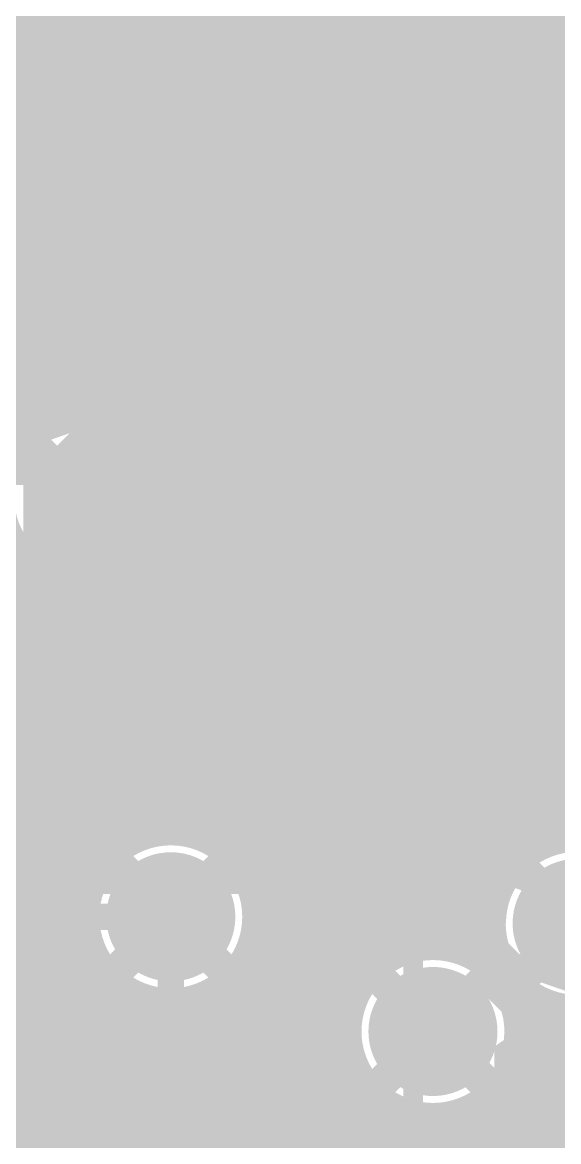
# Model space of a CAD drawing. Extents: x -118 to 4, y -52 to 56.
# Drawn here: x -81.77 to -77.61, y 43.39 to 52.07 of the extents above; entities that cross this region are included whole.
import ezdxf

# ---------------------------------------------------------------- set-up
doc = ezdxf.new("R2010")
doc.units = 0
doc.header["$MEASUREMENT"] = 0
doc.layers.get('0').update_dxf_attribs({"linetype": 'CONTINUOUS'})
for name, color, linetype in [('22-302-0_BOT', 7, 'CONTINUOUS'), ('22-302-0_DRD', 7, 'CONTINUOUS'), ('22-302-0_DRL', 2, 'CONTINUOUS'), ('22-302-0_GND', 1, 'CONTINUOUS'), ('22-302-0_IN1', 3, 'CONTINUOUS'), ('22-302-0_SMT', 10, 'CONTINUOUS'), ('22-302-0_SPT', 9, 'CONTINUOUS'), ('22-302-0_SST', 11, 'CONTINUOUS'), ('22-302-0_TOP', 13, 'CONTINUOUS'), ('THRUHOLE_TAP', 7, 'CONTINUOUS')]:
    doc.layers.add(name, color=color, linetype=linetype)

# ---------------------------------------------------------------- blocks, each defined once
blk = doc.blocks.new('ROUND_50')
at = {"const_width": 0.35052}
blk.add_lwpolyline([(-0.17526, 0, 1), (0.17526, 0, 1)], format="xyb", close=True, dxfattribs=at)
blk = doc.blocks.new('ROUND_107')
at = {"const_width": 0.10033}
blk.add_lwpolyline([(-0.050164, 0, 1), (0.050164, 0, 1)], format="xyb", close=True, dxfattribs=at)
blk = doc.blocks.new('ROUND_92')
at = {"const_width": 0.0635}
blk.add_lwpolyline([(-0.03175, 0, 1), (0.03175, 0, 1)], format="xyb", close=True, dxfattribs=at)
blk = doc.blocks.new('ROUND_93')
at = {"const_width": 0.50038}
blk.add_lwpolyline([(-0.25019, 0, 1), (0.25019, 0, 1)], format="xyb", close=True, dxfattribs=at)
blk = doc.blocks.new('ROUND_58')
at = {"const_width": 0.35052}
blk.add_lwpolyline([(-0.17526, 0, 1), (0.17526, 0, 1)], format="xyb", close=True, dxfattribs=at)
blk = doc.blocks.new('RECTANGLE_2')
blk.add_solid([(0.4826, 0.4064), (0.4826, -0.4064), (-0.4826, 0.4064), (-0.4826, -0.4064)])
blk = doc.blocks.new('OBLONG_40')
at = {"const_width": 0.29972}
blk.add_lwpolyline([(0, 0.74041), (0, -0.74041)], dxfattribs=at)
at = {"const_width": 0.14986}
for points in [[(-0.07493, 0.74041, 1), (0.07493, 0.74041, 1)], [(-0.07493, -0.74041, 1), (0.07493, -0.74041, 1)]]:
    blk.add_lwpolyline(points, format="xyb", close=True, dxfattribs=at)
blk = doc.blocks.new('ROUND_51')
at = {"const_width": 0.1016}
blk.add_lwpolyline([(-0.0508, 0, 1), (0.0508, 0, 1)], format="xyb", close=True, dxfattribs=at)
blk = doc.blocks.new('ROUND_98')
at = {"const_width": 0.10033}
blk.add_lwpolyline([(-0.050164, 0, 1), (0.050164, 0, 1)], format="xyb", close=True, dxfattribs=at)

msp = doc.modelspace()

# ---------------------------------------------------------------- linework, layer by layer
at = {"layer": '22-302-0_BOT'}
for points, const_width in [([(-80.6958, 55.626), (-80.6958, 45.81144)], 0.254), ([(-80.4672, 55.626), (-80.4672, 45.79874)], 0.254), ([(-80.2386, 55.626), (-80.2386, 45.69968)], 0.254), ([(-80.01, 55.626), (-80.01, 45.43552)], 0.254), ([(-79.7814, 55.626), (-79.7814, 43.64482)], 0.254), ([(-79.5528, 55.626), (-79.5528, 43.41622)], 0.254), ([(-79.3242, 55.626), (-79.3242, 43.18762)], 0.254), ([(-79.0956, 55.626), (-79.0956, 44.69892)], 0.254), ([(-78.867, 55.626), (-78.867, 44.86656)], 0.254), ([(-78.6384, 55.626), (-78.6384, 44.92498)], 0.254), ([(-78.4098, 55.626), (-78.4098, 44.90212)], 0.254), ([(-78.1812, 55.626), (-78.1812, 44.79036)], 0.254), ([(-81.534, 53.721), (-81.534, 49.149), (-82.042, 48.641), (-82.042, 44.323), (-80.264, 42.545)], 0.2032), ([(-80.9244, 53.41874), (-80.9244, 45.74286)], 0.254), ([(-81.1276, 53.1749), (-81.1276, 49.149)], 0.254), ([(-77.9526, 52.47894), (-77.9526, 45.56252)], 0.254), ([(-77.8764, 52.4129), (-77.8764, 45.62856)], 0.254), ([(-77.8764, 52.07), (-81.1276, 52.07)], 0.254), ([(-77.8764, 51.8414), (-81.1276, 51.8414)], 0.254), ([(-77.8764, 51.6128), (-81.1276, 51.6128)], 0.254), ([(-77.8764, 51.3842), (-81.1276, 51.3842)], 0.254), ([(-77.8764, 51.1556), (-81.1276, 51.1556)], 0.254), ([(-77.8764, 50.927), (-81.1276, 50.927)], 0.254), ([(-77.8764, 50.6984), (-81.1276, 50.6984)], 0.254), ([(-77.8764, 50.4698), (-81.1276, 50.4698)], 0.254), ([(-77.8764, 50.2412), (-81.1276, 50.2412)], 0.254), ([(-77.8764, 50.0126), (-81.1276, 50.0126)], 0.254), ([(-77.8764, 49.784), (-81.1276, 49.784)], 0.254), ([(-77.8764, 49.5554), (-81.1276, 49.5554)], 0.254), ([(-77.8764, 49.3268), (-81.1276, 49.3268)], 0.254), ([(-77.8764, 49.0982), (-81.13014, 49.0982)], 0.254), ([(-81.153, 49.00676), (-81.153, 45.55744)], 0.254), ([(-81.24698, 48.86198), (-81.6356, 48.47336), (-81.6356, 44.49064)], 0.254), ([(-77.8764, 48.8696), (-81.23936, 48.8696)], 0.254), ([(-81.3816, 48.72736), (-81.3816, 44.23664)], 0.254), ([(-77.8764, 48.641), (-81.46796, 48.641)], 0.254), ([(-81.6102, 48.49876), (-81.6102, 44.46524)], 0.254), ([(-77.8764, 48.4124), (-81.6356, 48.4124)], 0.254), ([(-77.8764, 48.1838), (-81.6356, 48.1838)], 0.254), ([(-77.8764, 47.9552), (-81.6356, 47.9552)], 0.254), ([(-77.8764, 47.7266), (-81.6356, 47.7266)], 0.254), ([(-77.8764, 47.498), (-81.6356, 47.498)], 0.254), ([(-77.8764, 47.2694), (-81.6356, 47.2694)], 0.254), ([(-77.8764, 47.0408), (-81.6356, 47.0408)], 0.254), ([(-77.8764, 46.8122), (-81.6356, 46.8122)], 0.254), ([(-77.8764, 46.5836), (-81.6356, 46.5836)], 0.254), ([(-77.8764, 46.355), (-81.6356, 46.355)], 0.254), ([(-77.8764, 46.1264), (-81.6356, 46.1264)], 0.254), ([(-77.8764, 45.8978), (-81.6356, 45.8978)], 0.254), ([(-81.04124, 45.6692), (-81.6356, 45.6692)], 0.254), ([(-77.8764, 45.6692), (-80.19796, 45.6692)], 0.254), ([(-81.22666, 45.4406), (-81.6356, 45.4406)], 0.254), ([(-78.04912, 45.4406), (-80.01254, 45.4406)], 0.254), ([(-81.29524, 45.212), (-81.6356, 45.212)], 0.254), ([(-78.13802, 45.212), (-79.94396, 45.212)], 0.254), ([(-73.7997, 30.80004), (-76.073, 30.8102), (-76.073, 39.37508), (-80.6196, 43.90644), (-80.6196, 45.1358)], 0.2032), ([(-81.28254, 44.9834), (-81.6356, 44.9834)], 0.254), ([(-78.14056, 44.9834), (-79.95666, 44.9834)], 0.254), ([(-80.01, 44.83354), (-80.01, 43.87088)], 0.254), ([(-81.18348, 44.7548), (-81.6356, 44.7548)], 0.254), ([(-79.03972, 44.7548), (-80.05572, 44.7548)], 0.254), ([(-78.06436, 44.7548), (-78.13548, 44.7548)], 0.254), ([(-81.153, 44.71416), (-81.153, 44.00804)], 0.254), ([(-81.026, 44.5897), (-81.026, 43.90644)], 0.254), ([(-80.2132, 44.5897), (-80.2132, 44.07408)], 0.254), ([(-77.9526, 44.60494), (-77.9526, 44.4881)], 0.254), ([(-81.026, 44.5262), (-81.6356, 44.5262)], 0.254), ([(-81.6356, 44.49064), (-81.026, 43.88104)], 0.254), ([(-79.20736, 44.5262), (-80.2132, 44.5262)], 0.254), ([(-77.85608, 44.5262), (-77.96784, 44.5262)], 0.254), ([(-77.724, 44.45508), (-77.724, 44.00804)], 0.254), ([(-77.4954, 44.40428), (-77.4954, 43.77944)], 0.254), ([(-81.026, 44.2976), (-81.44256, 44.2976)], 0.254), ([(-79.26578, 44.2976), (-80.2132, 44.2976)], 0.254), ([(-71.28764, 44.2976), (-77.90942, 44.2976)], 0.254), ([(-78.5876, 44.2468), (-78.613, 44.2214), (-78.5876, 44.196), (-78.486, 44.196), (-75.946, 41.656), (-75.946, 41.148)], 0.2032), ([(-77.90942, 44.19346), (-77.90733, 44.2468)], 0.254), ([(-77.90942, 44.19346), (-76.4667, 42.75074)], 0.254), ([(-82.32394, 44.0309), (-80.9371, 42.64152)], 0.254), ([(-81.026, 44.069), (-81.21396, 44.069)], 0.254), ([(-80.2132, 44.07408), (-75.78598, 39.66464)], 0.254), ([(-79.24292, 44.069), (-80.20812, 44.069)], 0.254), ([(-71.2724, 44.069), (-77.78496, 44.069)], 0.254), ([(-81.026, 43.90644), (-81.02521, 43.88109)], 0.254), ([(-81.026, 43.90644), (-81.02521, 43.88109)], 0.254), ([(-79.13116, 43.8404), (-79.97698, 43.8404)], 0.254), ([(-79.0956, 43.79468), (-79.0956, 42.95902)], 0.254), ([(-71.2724, 43.8404), (-77.55636, 43.8404)], 0.254), ([(-78.8289, 43.6118), (-79.74838, 43.6118)], 0.254), ([(-78.867, 43.62704), (-78.867, 42.73296)], 0.254), ([(-81.8388, 43.54576), (-81.8388, 43.24858)], 0.254), ([(-78.6384, 43.56862), (-78.6384, 42.50436)], 0.254), ([(-78.44536, 43.58132), (-76.45908, 41.59504)], 0.254), ([(-78.4098, 43.54576), (-78.4098, 42.27576)], 0.254), ([(-81.67624, 43.3832), (-87.6808, 43.3832)], 0.254), ([(-78.24724, 43.3832), (-79.51978, 43.3832)], 0.254), ([(-81.6102, 43.31716), (-81.6102, 43.1927)], 0.254), ([(-78.1812, 43.31716), (-78.1812, 42.0497)], 0.254)]:
    msp.add_lwpolyline(points, dxfattribs=dict(at, const_width=const_width))
at = {"layer": '22-302-0_BOT', "const_width": 0.254}
for points in [[(-81.24698, 48.86198, 0.1989124), (-81.12809, 49.149)], [(-80.6196, 45.81652, 0.4142136), (-81.30032, 45.1358)], [(-79.93888, 45.1358, 0.4142136), (-80.6196, 45.81652)], [(-77.8764, 45.62856, 0.2364631), (-78.14869, 45.085)], [(-81.30032, 45.1358, 0.2370538), (-81.026, 44.5897)], [(-80.2132, 44.5897, 0.237053), (-79.93888, 45.1358)], [(-78.15072, 45.085, 0.4142136), (-77.47, 44.40428)], [(-78.5876, 44.92752, 0.4142136), (-79.26832, 44.2468)], [(-77.90688, 44.2468, 0.4142136), (-78.5876, 44.92752)], [(-79.26832, 44.2468, 0.4142136), (-78.5876, 43.56608)], [(-78.5876, 43.56608, 0.0526917), (-78.44532, 43.58111)]]:
    msp.add_lwpolyline(points, format="xyb", dxfattribs=at)
at = {"layer": '22-302-0_DRD', "const_width": 0.254}
for points in [[(-81.788, 49.911), (-83.058, 48.641)], [(-81.788, 48.641), (-83.058, 49.911)], [(-80.645, 49.022), (-81.915, 47.752)], [(-80.645, 47.752), (-81.915, 49.022)], [(-79.9846, 45.7708), (-81.2546, 44.5008)], [(-79.9846, 44.5008), (-81.2546, 45.7708)], [(-76.835, 45.72), (-78.105, 44.45)], [(-76.835, 44.45), (-78.105, 45.72)], [(-77.9526, 44.8818), (-79.2226, 43.6118)], [(-77.9526, 43.6118), (-79.2226, 44.8818)]]:
    msp.add_lwpolyline(points, dxfattribs=at)
at = {"layer": '22-302-0_IN1', "const_width": 0.254}
for points in [[(-80.8228, 55.372), (-80.8228, 48.88992)], [(-80.5942, 55.372), (-80.5942, 45.81398)], [(-80.3656, 55.372), (-80.3656, 45.76572)], [(-80.137, 55.372), (-80.137, 45.61332)], [(-79.9084, 55.372), (-79.9084, 43.12412)], [(-79.6798, 55.372), (-79.6798, 42.89298)], [(-79.4512, 55.372), (-79.4512, 34.54146)], [(-79.2226, 55.372), (-79.2226, 44.4881)], [(-78.994, 55.372), (-78.994, 44.79036)], [(-78.7654, 55.372), (-78.7654, 44.90212)], [(-78.5368, 55.372), (-78.5368, 44.92498)], [(-78.3082, 55.372), (-78.3082, 44.86656)], [(-81.0514, 53.24094), (-81.0514, 49.02708)], [(-81.7372, 53.07076), (-81.7372, 48.88992)], [(-81.28, 53.09108), (-81.28, 49.06772)], [(-81.5086, 53.04028), (-81.5086, 49.02708)], [(-78.0796, 52.65674), (-78.0796, 45.38472)], [(-77.851, 52.39512), (-77.851, 45.64888)], [(-77.6224, 52.29606), (-77.6224, 45.74794)], [(-48.93818, 52.0446), (-91.27236, 52.0446)], [(-48.88992, 51.816), (-98.425, 51.816)], [(-55.03164, 51.5874), (-98.425, 51.5874)], [(-55.21706, 51.3588), (-98.425, 51.3588)], [(-55.28564, 51.1302), (-98.425, 51.1302)], [(-64.94272, 50.9016), (-87.91194, 50.9016)], [(-65.20688, 50.673), (-87.76208, 50.673)], [(-65.30594, 50.4444), (-87.71128, 50.4444)], [(-65.31864, 50.2158), (-87.74176, 50.2158)], [(-65.25006, 49.9872), (-87.86622, 49.9872)], [(-65.06464, 49.7586), (-88.22944, 49.7586)], [(-67.5513, 49.53), (-90.35288, 49.53)], [(-67.85356, 49.3014), (-98.425, 49.3014)], [(-71.5518, 49.0728), (-98.425, 49.0728)], [(-81.78292, 48.8442), (-98.425, 48.8442)], [(-71.75754, 48.8442), (-80.77708, 48.8442)], [(-71.83628, 48.6156), (-80.63992, 48.6156)], [(-71.8312, 48.387), (-80.59928, 48.387)], [(-71.74484, 48.1584), (-80.63992, 48.1584)], [(-81.78292, 47.9298), (-98.425, 47.9298)], [(-81.7372, 47.88408), (-81.7372, 43.23334)], [(-80.8228, 47.88408), (-80.8228, 45.7835)], [(-76.45908, 47.9298), (-80.77708, 47.9298)], [(-76.66736, 47.7012), (-98.425, 47.7012)], [(-81.5086, 47.74692), (-81.5086, 43.13682)], [(-81.28, 47.70628), (-81.28, 45.29582)], [(-81.0514, 47.74692), (-81.0514, 45.66158)], [(-76.74356, 47.4726), (-98.425, 47.4726)], [(-76.74102, 47.244), (-98.425, 47.244)], [(-76.65212, 47.0154), (-90.12936, 47.0154)], [(-76.42098, 46.7868), (-89.94394, 46.7868)], [(-61.76518, 46.5582), (-89.87536, 46.5582)], [(-61.70676, 46.3296), (-84.78774, 46.3296)], [(-72.1233, 46.101), (-84.52612, 46.101)], [(-72.42556, 45.8724), (-84.42706, 45.8724)], [(-81.07172, 45.6438), (-84.41436, 45.6438)], [(-77.85608, 45.6438), (-80.16748, 45.6438)], [(-81.23936, 45.4152), (-84.48294, 45.4152)], [(-78.06436, 45.4152), (-79.99984, 45.4152)], [(-81.29778, 45.1866), (-84.66836, 45.1866)], [(-78.14056, 45.1866), (-79.94142, 45.1866)], [(-81.27492, 44.958), (-90.00998, 44.958)], [(-81.28, 44.97324), (-81.28, 42.88028)], [(-78.13802, 44.958), (-79.96174, 44.958)], [(-81.16316, 44.7294), (-90.09888, 44.7294)], [(-79.06512, 44.7294), (-80.0735, 44.7294)], [(-78.04912, 44.7294), (-78.10754, 44.7294)], [(-78.0796, 44.78274), (-78.0796, 44.69892)], [(-80.137, 44.65574), (-80.137, 43.21302)], [(-81.0514, 44.61002), (-81.0514, 36.83508)], [(-80.8609, 44.5008), (-90.33002, 44.5008)], [(-80.8228, 44.48556), (-80.8228, 42.93108)], [(-79.21752, 44.5008), (-80.37576, 44.5008)], [(-80.3656, 44.50588), (-80.3656, 43.21556)], [(-77.81798, 44.5008), (-77.95768, 44.5008)], [(-77.851, 44.52112), (-77.851, 36.50488)], [(-80.5942, 44.45508), (-80.5942, 43.13936)], [(-77.6224, 44.42206), (-77.6224, 36.60394)], [(-79.26578, 44.2722), (-98.425, 44.2722)], [(-67.52336, 44.2722), (-77.90688, 44.2722)], [(-79.2353, 44.0436), (-98.425, 44.0436)], [(-67.59956, 44.0436), (-77.93736, 44.0436)], [(-79.2226, 44.00296), (-79.2226, 34.62528)], [(-79.11338, 43.815), (-98.425, 43.815)], [(-78.0796, 43.79468), (-78.0796, 36.24072)], [(-67.59702, 43.815), (-78.06182, 43.815)], [(-78.994, 43.7007), (-78.994, 34.66592)], [(-78.3082, 43.62704), (-78.3082, 34.54146)], [(-78.74762, 43.5864), (-96.23298, 43.5864)], [(-78.7654, 43.58894), (-78.7654, 34.66592)], [(-78.5368, 43.56862), (-78.5368, 34.62528)], [(-70.27164, 43.5864), (-78.42504, 43.5864)], [(-70.45706, 43.3578), (-96.04756, 43.3578)]]:
    msp.add_lwpolyline(points, dxfattribs=at)
for points in [[(-81.28, 49.06772, 0.4142136), (-81.96072, 48.387)], [(-80.59928, 48.387, 0.4142136), (-81.28, 49.06772)], [(-81.96072, 48.387, 0.4142136), (-81.28, 47.70628)], [(-81.28, 47.70628, 0.4142136), (-80.59928, 48.387)], [(-80.6196, 45.81652, 0.4142136), (-81.30032, 45.1358)], [(-79.93888, 45.1358, 0.4142136), (-80.6196, 45.81652)], [(-77.47, 45.76572, 0.4142136), (-78.15072, 45.085)], [(-81.30032, 45.1358, 0.4142136), (-80.6196, 44.45508)], [(-80.6196, 44.45508, 0.4142136), (-79.93888, 45.1358)], [(-78.15072, 45.085, 0.4142136), (-77.47, 44.40428)], [(-78.5876, 44.92752, 0.4142136), (-79.26832, 44.2468)], [(-77.90688, 44.2468, 0.4142136), (-78.5876, 44.92752)], [(-79.26832, 44.2468, 0.4142136), (-78.5876, 43.56608)], [(-78.5876, 43.56608, 0.4142136), (-77.90688, 44.2468)]]:
    msp.add_lwpolyline(points, format="xyb", dxfattribs=at)
at = {"layer": '22-302-0_SST', "const_width": 0.1524}
for points in [[(-78.03642, 51.35372), (-78.03642, 51.70932), (-78.20406, 51.82616), (-78.37424, 51.82616), (-78.54442, 51.70932), (-78.54442, 51.35372), (-77.52842, 51.35372)], [(-78.03642, 51.64836), (-77.52842, 51.82616)], [(-80.8355, 50.9905), (-80.8355, 48.0695), (-79.1972, 48.0695), (-79.1972, 50.9905), (-80.8355, 50.9905)], [(-78.9305, 50.9905), (-78.9305, 48.0695), (-77.2922, 48.0695), (-77.2922, 50.9905), (-78.9305, 50.9905)], [(-81.71942, 50.65014), (-81.88706, 50.70856), (-82.05724, 50.70856), (-82.22742, 50.65014), (-82.22742, 50.29454), (-82.05724, 50.23612), (-81.88706, 50.23612), (-81.71942, 50.29454), (-81.71942, 50.65014), (-81.54924, 50.70856), (-81.37906, 50.70856), (-81.21142, 50.65014), (-81.21142, 50.29454), (-81.37906, 50.23612), (-81.54924, 50.23612), (-81.71942, 50.29454)], [(-81.37906, 49.39792), (-81.21142, 49.45634), (-81.21142, 49.81194), (-81.37906, 49.87036), (-81.71942, 49.87036), (-81.88706, 49.75352), (-81.88706, 49.39792), (-82.22742, 49.39792), (-82.22742, 49.87036)], [(-81.71942, 48.55972), (-81.71942, 48.91532), (-81.88706, 49.03216), (-82.05724, 49.03216), (-82.22742, 48.91532), (-82.22742, 48.55972), (-81.21142, 48.55972)], [(-81.71942, 48.85436), (-81.21142, 49.03216)], [(-77.02042, 45.88256), (-77.02042, 45.41012), (-77.69606, 45.88256), (-77.86624, 45.88256), (-78.03642, 45.82414), (-78.03642, 45.46854), (-77.86624, 45.41012)], [(-83.68538, 42.2402), (-83.68538, 45.3898), (-78.74, 45.3898), (-78.74, 41.783), (-83.22818, 41.783), (-83.68538, 42.2402)], [(-77.52842, 44.63034), (-77.52842, 44.98594), (-77.35824, 45.04436), (-77.18806, 45.04436), (-77.02042, 44.98594), (-77.02042, 44.63034), (-77.18806, 44.57192), (-77.35824, 44.57192), (-78.03642, 44.80814)], [(-77.52842, 43.73372), (-77.52842, 44.08932), (-77.69606, 44.20616), (-77.86624, 44.20616), (-78.03642, 44.08932), (-78.03642, 43.73372), (-77.02042, 43.73372)], [(-78.2955, 43.3705), (-78.2955, 40.4495), (-76.6572, 40.4495), (-76.6572, 43.3705), (-78.2955, 43.3705)]]:
    msp.add_lwpolyline(points, dxfattribs=at)
at = {"layer": '22-302-0_TOP'}
for points, const_width in [([(-109.347, 43.942), (-109.347, 50.038), (-107.061, 52.324), (-92.456, 52.324), (-91.948, 51.816), (-75.565, 51.816), (-75.057, 52.324), (-67.691, 52.324), (-66.675, 51.308), (-65.151, 51.308), (-64.643, 51.816), (-54.356, 51.816), (-53.467, 50.927), (-42.164, 50.927), (-40.767, 49.53), (-40.767, 45.339), (-39.116, 43.688), (-38.1, 43.688), (-36.3982, 41.9862), (-34.925, 41.9862)], 0.2032), ([(-94.869, 38.1), (-94.234, 38.735), (-94.234, 41.91), (-96.266, 43.942), (-96.266, 49.784), (-94.615, 51.435), (-75.311, 51.435), (-74.803, 51.943), (-67.945, 51.943), (-66.929, 50.927), (-64.897, 50.927), (-64.77, 51.054), (-54.61, 51.054)], 0.2032), ([(-64.643, 50.292), (-66.929, 50.292), (-68.199, 51.562), (-74.549, 51.562), (-75.057, 51.054), (-87.757, 51.054), (-88.392, 50.419)], 0.2032), ([(-86.36, 49.6062), (-86.1568, 49.6062), (-85.344, 50.419), (-80.1878, 50.419), (-80.01, 50.2412)], 0.3048), ([(-78.105, 50.2412), (-79.5274, 48.8188), (-80.01, 48.8188)], 0.3048), ([(-80.86852, 49.89068), (-83.55838, 49.89068)], 0.254), ([(-81.8388, 49.89068), (-81.8388, 48.85182)], 0.254), ([(-81.6102, 49.89068), (-81.6102, 49.0347)], 0.254), ([(-81.3816, 49.89068), (-81.3816, 49.10582)], 0.254), ([(-81.153, 49.89068), (-81.153, 49.10074)], 0.254), ([(-80.9244, 49.89068), (-80.9244, 49.01946)], 0.254), ([(-80.86852, 49.89068), (-80.86852, 49.60112)], 0.254), ([(-80.86852, 49.7078), (-83.3755, 49.7078)], 0.254), ([(-81.88452, 46.57852), (-81.88452, 47.46752), (-84.0232, 49.6062), (-84.455, 49.6062)], 0.3048), ([(-80.86852, 49.60112), (-80.86852, 49.45888)], 0.254), ([(-80.86852, 49.4792), (-83.1469, 49.4792)], 0.254), ([(-80.86852, 49.45888), (-80.86852, 48.98644)], 0.254), ([(-80.86852, 49.2506), (-82.9183, 49.2506)], 0.254), ([(-81.63306, 49.022), (-82.6897, 49.022)], 0.254), ([(-80.86852, 49.022), (-80.92694, 49.022)], 0.254), ([(-80.01, 48.8188), (-80.58404, 48.24222), (-80.58404, 46.57852)], 0.3048), ([(-79.2861, 46.57852), (-79.2861, 47.5869), (-78.105, 48.768), (-78.105, 48.8188)], 0.3048), ([(-81.88198, 48.7934), (-82.4611, 48.7934)], 0.254), ([(-81.23428, 46.57852), (-81.23428, 47.67326), (-81.28, 47.71644), (-81.28, 48.387)], 0.2032), ([(-78.08976, 48.03648), (-78.75524, 47.36846)], 0.254), ([(-77.24648, 48.03648), (-78.08976, 48.03648)], 0.254), ([(-77.9526, 48.03648), (-77.9526, 45.62856)], 0.254), ([(-77.724, 48.03648), (-77.724, 45.76572)], 0.254), ([(-77.4954, 48.03648), (-77.4954, 45.81144)], 0.254), ([(-78.1812, 47.9425), (-78.1812, 45.45584)], 0.254), ([(-76.67752, 47.879), (-78.2447, 47.879)], 0.254), ([(-78.4098, 47.7139), (-78.4098, 45.68444)], 0.254), ([(-76.74356, 47.6504), (-78.4733, 47.6504)], 0.254), ([(-76.7969, 47.4218), (-78.7019, 47.4218)], 0.254), ([(-78.6384, 47.4853), (-78.6384, 45.91304)], 0.254), ([(-78.75524, 47.36846), (-78.75524, 46.57852)], 0.254), ([(-76.77658, 47.1932), (-78.75524, 47.1932)], 0.254), ([(-76.67498, 46.9646), (-78.75524, 46.9646)], 0.254), ([(-76.42606, 46.736), (-78.75524, 46.736)], 0.254), ([(-77.47, 42.6212), (-78.6892, 42.6212), (-79.756, 43.688), (-80.645, 43.688), (-81.407, 44.45), (-81.915, 44.45), (-83.185, 45.72), (-83.185, 46.57852)], 0.2032), ([(-80.6196, 45.1358), (-81.8388, 45.1358), (-82.53476, 45.83176), (-82.53476, 46.57852)], 0.2032), ([(-79.9338, 46.57852), (-79.9338, 45.593), (-78.5876, 44.2468)], 0.2032), ([(-74.295, 42.6212), (-74.9808, 43.307), (-76.708, 43.307), (-79.2861, 45.8851), (-79.2861, 46.57852)], 0.2032), ([(-78.75778, 46.52772), (-78.75778, 46.03496)], 0.254), ([(-74.36612, 46.5074), (-78.75778, 46.5074)], 0.254), ([(-74.39152, 46.2788), (-78.75778, 46.2788)], 0.254), ([(-74.39152, 46.0502), (-78.75778, 46.0502)], 0.254), ([(-78.75778, 46.03496), (-78.12532, 45.39996)], 0.254), ([(-74.39152, 45.8216), (-78.54696, 45.8216)], 0.254), ([(-77.98816, 45.593), (-78.31836, 45.593)], 0.254), ([(-79.2861, 40.64), (-79.2861, 42.5831), (-80.01, 43.307), (-80.899, 43.307), (-81.534, 43.942), (-84.328, 43.942), (-84.836, 44.45), (-85.0138, 44.45), (-85.09, 44.5262)], 0.2032), ([(-85.09, 43.1038), (-84.7598, 43.434), (-81.661, 43.434), (-81.026, 42.799), (-81.026, 42.291), (-80.58404, 41.84904), (-80.58404, 40.64)], 0.2032)]:
    msp.add_lwpolyline(points, dxfattribs=dict(at, const_width=const_width))
at = {"layer": '22-302-0_TOP', "const_width": 0.254}
for points in [[(-81.28, 49.11344, 0.4142136), (-82.00644, 48.387)], [(-80.86852, 48.98644, 0.1515361), (-81.28, 49.11408)], [(-78.75778, 46.52772, 0.0239694), (-78.75534, 46.57852)], [(-77.47, 45.81144, 0.288305), (-78.12532, 45.39996)]]:
    msp.add_lwpolyline(points, format="xyb", dxfattribs=at)

# ---------------------------------------------------------------- block references
at = {"layer": '22-302-0_BOT'}
for p in [(-81.28, 48.387), (-80.6196, 45.1358), (-77.47, 45.085), (-78.5876, 44.2468)]:
    msp.add_blockref('ROUND_50', p, dxfattribs=at)
at = {"layer": '22-302-0_DRL'}
for p in [(-81.28, 48.387), (-80.6196, 45.1358), (-78.5876, 44.2468)]:
    msp.add_blockref('ROUND_107', p, dxfattribs=at)
at = {"layer": '22-302-0_GND'}
for name, p in [('ROUND_92', (-81.28, 48.387)), ('ROUND_93', (-80.6196, 45.1358)), ('ROUND_93', (-77.47, 45.085)), ('ROUND_93', (-78.5876, 44.2468))]:
    msp.add_blockref(name, p, dxfattribs=at)
at = {"layer": '22-302-0_IN1'}
for p in [(-81.28, 48.387), (-80.6196, 45.1358), (-77.47, 45.085), (-78.5876, 44.2468)]:
    msp.add_blockref('ROUND_58', p, dxfattribs=at)
at = {"layer": '22-302-0_SMT'}
for name, p in [('RECTANGLE_2', (-80.01, 50.2412)), ('RECTANGLE_2', (-78.105, 50.2412)), ('RECTANGLE_2', (-80.01, 48.8188)), ('RECTANGLE_2', (-78.105, 48.8188)), ('OBLONG_40', (-81.88452, 46.57852)), ('OBLONG_40', (-81.23428, 46.57852)), ('OBLONG_40', (-80.58404, 46.57852)), ('OBLONG_40', (-79.9338, 46.57852)), ('OBLONG_40', (-79.2861, 46.57852))]:
    msp.add_blockref(name, p, dxfattribs=at)
at = {"layer": '22-302-0_SPT'}
for name, p in [('RECTANGLE_2', (-80.01, 50.2412)), ('RECTANGLE_2', (-78.105, 50.2412)), ('RECTANGLE_2', (-80.01, 48.8188)), ('RECTANGLE_2', (-78.105, 48.8188)), ('OBLONG_40', (-81.88452, 46.57852)), ('OBLONG_40', (-81.23428, 46.57852)), ('OBLONG_40', (-80.58404, 46.57852)), ('OBLONG_40', (-79.9338, 46.57852)), ('OBLONG_40', (-79.2861, 46.57852))]:
    msp.add_blockref(name, p, dxfattribs=at)
at = {"layer": '22-302-0_TOP'}
for name, p in [('RECTANGLE_2', (-80.01, 50.2412)), ('RECTANGLE_2', (-78.105, 50.2412)), ('RECTANGLE_2', (-80.01, 48.8188)), ('RECTANGLE_2', (-78.105, 48.8188)), ('ROUND_50', (-81.28, 48.387)), ('OBLONG_40', (-81.88452, 46.57852)), ('OBLONG_40', (-81.23428, 46.57852)), ('OBLONG_40', (-80.58404, 46.57852)), ('OBLONG_40', (-79.9338, 46.57852)), ('OBLONG_40', (-79.2861, 46.57852)), ('ROUND_51', (-79.9338, 46.57852)), ('ROUND_50', (-80.6196, 45.1358)), ('ROUND_50', (-77.47, 45.085)), ('ROUND_50', (-78.5876, 44.2468))]:
    msp.add_blockref(name, p, dxfattribs=at)
at = {"layer": 'THRUHOLE_TAP'}
for p in [(-81.28, 48.387), (-80.6196, 45.1358), (-78.5876, 44.2468)]:
    msp.add_blockref('ROUND_98', p, dxfattribs=at)

doc.saveas('drawing.dxf')
